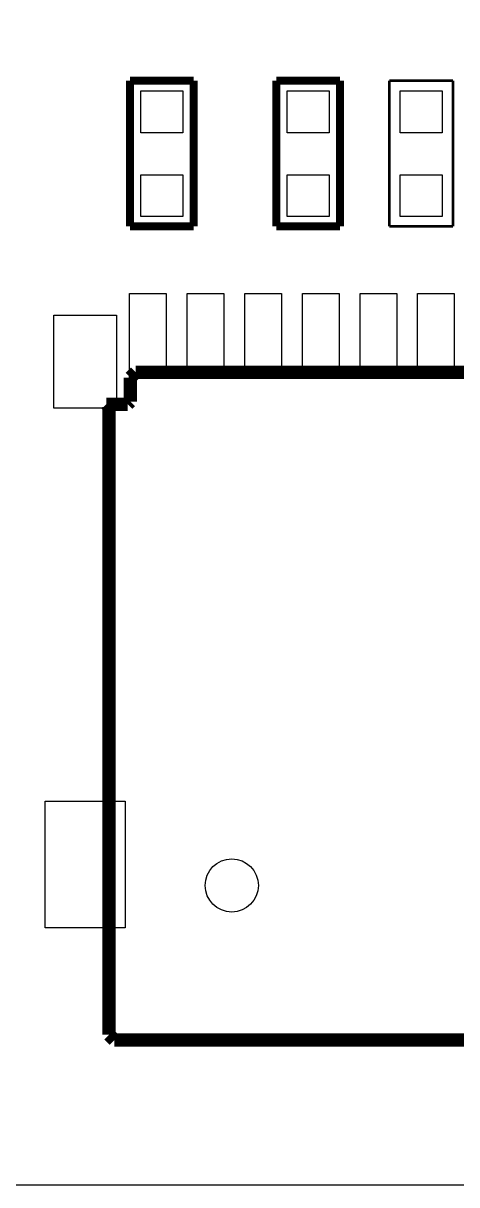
# Model space of a CAD drawing. Extents: x -6 to 176, y 0 to 129.
# Drawn here: x 132.99 to 141.27, y 0 to 22.18 of the extents above; entities that cross this region are included whole.
import ezdxf

# ---------------------------------------------------------------- set-up
doc = ezdxf.new("R2010")
doc.units = 0
for name, color, linetype in [('BG_OUTLINE', 3, 'CONTINUOUS'), ('PG_SILKSCREEN_TOP', 85, 'CONTINUOUS'), ('PIN_TOP', 69, 'CONTINUOUS')]:
    doc.layers.add(name, color=color, linetype=linetype)

msp = doc.modelspace()

# ---------------------------------------------------------------- linework, layer by layer
at = {"layer": 'BG_OUTLINE'}
msp.add_lwpolyline([(0, 2.54, 0.414214), (2.54, 0), (173.459902, 0, 0.414214), (175.999902, 2.54), (175.999902, 122.460004, 0.414214), (173.459902, 125.000004), (2.54, 125.000004, 0.414214), (0, 122.460004)], format="xyb", close=True, dxfattribs=at)
at = {"layer": 'PG_SILKSCREEN_TOP'}
for points, const_width in [([(135.0264, 21.082), (136.2456, 21.082)], 0.1524), ([(135.0264, 18.3007), (135.0264, 21.082)], 0.1524), ([(136.2456, 21.082), (136.2456, 18.3007)], 0.1524), ([(137.8204, 21.082), (139.0396, 21.082)], 0.1524), ([(137.8204, 18.3007), (137.8204, 21.082)], 0.1524), ([(139.0396, 21.082), (139.0396, 18.3007)], 0.1524), ([(139.9794, 18.3007), (139.9794, 21.082)], 0.0508), ([(139.9794, 21.082), (141.1986, 21.082)], 0.0508), ([(141.1986, 21.082), (141.1986, 18.3007)], 0.0508), ([(136.2456, 18.3007), (135.0264, 18.3007)], 0.1524), ([(139.0396, 18.3007), (137.8204, 18.3007)], 0.1524), ([(141.1986, 18.3007), (139.9794, 18.3007)], 0.0508), ([(135.135112, 15.51305), (135.033512, 15.41145)], 0.254), ([(135.033512, 15.41145), (135.033512, 14.95425)], 0.254), ([(147.835112, 15.51305), (135.135112, 15.51305)], 0.254), ([(135.033512, 14.95425), (134.982712, 14.90345)], 0.254), ([(134.982712, 14.90345), (134.576312, 14.90345)], 0.254), ([(134.576312, 14.90345), (134.627112, 14.85265)], 0.254), ([(134.627112, 14.85265), (134.627112, 2.86385)], 0.254), ([(134.627112, 2.86385), (134.728712, 2.76225)], 0.254), ([(134.728712, 2.76225), (141.840712, 2.76225)], 0.254)]:
    msp.add_lwpolyline(points, dxfattribs=dict(at, const_width=const_width))
at = {"layer": 'PIN_TOP'}
for points in [[(136.03605, 20.08505), (135.23595, 20.08505), (135.23595, 20.88515), (136.03605, 20.88515)], [(138.83005, 20.08505), (138.02995, 20.08505), (138.02995, 20.88515), (138.83005, 20.88515)], [(140.98905, 20.084796), (140.18895, 20.084796), (140.18895, 20.884896), (140.98905, 20.884896)], [(136.03605, 18.48485), (135.23595, 18.48485), (135.23595, 19.28495), (136.03605, 19.28495)], [(138.83005, 18.48485), (138.02995, 18.48485), (138.02995, 19.28495), (138.83005, 19.28495)], [(140.98905, 18.48485), (140.18895, 18.48485), (140.18895, 19.28495), (140.98905, 19.28495)], [(135.019796, 15.415006), (135.019796, 17.014952), (135.71982, 17.014952), (135.71982, 15.415006)], [(136.11987, 15.415006), (136.11987, 17.014952), (136.819894, 17.014952), (136.819894, 15.415006)], [(137.219944, 15.415006), (137.219944, 17.014952), (137.919968, 17.014952), (137.919968, 15.415006)], [(138.320018, 15.415006), (138.320018, 17.014952), (139.020042, 17.014952), (139.020042, 15.415006)], [(139.419838, 15.415006), (139.419838, 17.014952), (140.119862, 17.014952), (140.119862, 15.415006)], [(140.519912, 15.415006), (140.519912, 17.014952), (141.219936, 17.014952), (141.219936, 15.415006)], [(133.569964, 14.82598), (133.569964, 16.60398), (134.76986, 16.60398), (134.76986, 14.82598)], [(133.407912, 4.90855), (133.407912, 7.32155), (134.931912, 7.32155), (134.931912, 4.90855)]]:
    msp.add_lwpolyline(points, close=True, dxfattribs=at)
msp.add_circle((136.970008, 5.715), 0.508, dxfattribs=at)

doc.saveas('drawing.dxf')
